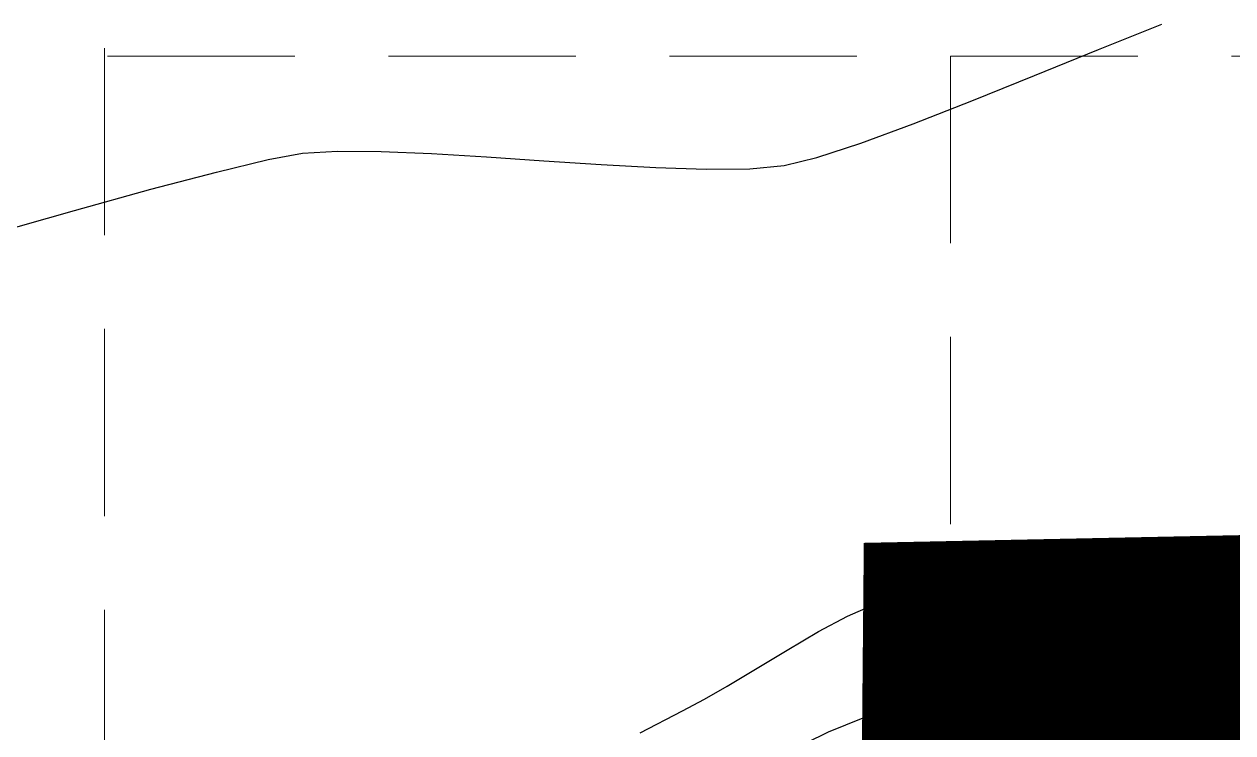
# Model space of a CAD drawing. Header units: inches. Extents: x 2547543 to 2548696, y 7125653 to 7126375.
# Drawn here: x 2547775.81 to 2547801.61, y 7125963.92 to 7125979.06 of the extents above; entities that cross this region are included whole.
import ezdxf

# ---------------------------------------------------------------- set-up
doc = ezdxf.new("R2010")
doc.units = ezdxf.units.IN
doc.header["$MEASUREMENT"] = 0
doc.linetypes.add('HIDDEN', pattern=[0.375, 0.25, -0.125])
for name, color, linetype in [('EROSION BLANKET', 84, 'Continuous'), ('GRID', 254, 'HIDDEN'), ('V-TOPO-MAJR-E', 6, 'Continuous'), ('V-TOPO-MINR-E', 14, 'Continuous')]:
    doc.layers.add(name, color=color, linetype=linetype)

msp = doc.modelspace()

# ---------------------------------------------------------------- linework, layer by layer
at = {"layer": 'EROSION BLANKET', "ltscale": 60, "const_width": 10}
msp.add_lwpolyline([(2547798.490799192, 7125941.568912889), (2547798.689095833, 7125963.076533443), (2547818.022886099, 7125963.47298637), (2547818.575709255, 7125942.011274741)], dxfattribs=at)
at = {"layer": 'GRID', "color": 252, "linetype": 'HIDDEN', "lineweight": 0, "ltscale": 16}
for p, q in [((2547777.52313214, 7126356.547205457), (2547777.52313214, 7125726.296813901)), ((2547795.583313599, 7126356.376313465), (2547795.583313599, 7125726.296813901)), ((2547561.583313602, 7125978.37631347), (2548677.583313586, 7125978.37631347))]:
    msp.add_line(p, q, dxfattribs=at)
at = {"layer": 'V-TOPO-MAJR-E', "color": 35, "extrusion": (0.1712915108711817, -0.9852203907265967, 0), "elevation": -6584230.10907573}
msp.add_lwpolyline([(3730762.447978271, 585), (3730764.450492218, 585)], dxfattribs=at)
at = {"layer": 'V-TOPO-MAJR-E', "color": 35, "extrusion": (0.1840281466682262, -0.9829209740532846, 0), "elevation": -6535394.137515661}
msp.add_lwpolyline([(3815662.925679817, 585), (3815664.822783852, 585)], dxfattribs=at)
at = {"layer": 'V-TOPO-MAJR-E', "color": 35, "extrusion": (0.1966240258708375, -0.9804789607382427, 0), "elevation": -6485900.671241801}
msp.add_lwpolyline([(3899197.248730433, 585.0000000000009), (3899198.966180965, 585.0000000000009)], dxfattribs=at)
at = {"layer": 'V-TOPO-MAJR-E', "color": 35, "extrusion": (0.2109499715665336, -0.9774968590722318, 0), "elevation": -6428150.718151686}
msp.add_lwpolyline([(3993684.1834106, 585), (3993685.646924128, 585)], dxfattribs=at)
at = {"layer": 'V-TOPO-MAJR-E', "color": 35, "elevation": 585}
for points in [[(2547794.429520188, 7125964.439343531), (2547795.534190822, 7125964.701572363)], [(2547793.723323802, 7125964.241149399), (2547794.429520188, 7125964.439343531)], [(2547792.02927215, 7125963.471772232), (2547792.976814047, 7125963.937899902)]]:
    msp.add_lwpolyline(points, dxfattribs=at)
at = {"layer": 'V-TOPO-MAJR-E', "color": 35, "extrusion": (0.3763556447926793, -0.9264752714631334, 0), "elevation": -5643153.1052152}
msp.add_lwpolyline([(5042363.942443356, 585), (5042364.748195845, 585)], dxfattribs=at)
at = {"layer": 'V-TOPO-MINR-E', "color": 35}
for points, elevation in [([(2547798.746469567, 7125978.513801364), (2547800.095857215, 7125979.056563597)], 587), ([(2547781.750884356, 7125976.298552722), (2547782.492875402, 7125976.344572091)], 587), ([(2547782.492875402, 7125976.344572091), (2547783.427217388, 7125976.33748246)], 587), ([(2547792.73270896, 7125976.206012985), (2547793.668143645, 7125976.513627048)], 587), ([(2547784.505627662, 7125976.291170606), (2547785.679823579, 7125976.219523315)], 587), ([(2547786.90152249, 7125976.136427365), (2547788.122441744, 7125976.055769538)], 587), ([(2547790.368810696, 7125975.957315375), (2547791.297695094, 7125975.967292601)], 587), ([(2547791.297695094, 7125975.967292601), (2547792.032669244, 7125976.035255074)], 587), ([(2547776.881711487, 7125975.079428419), (2547778.511524052, 7125975.528767258)], 587), ([(2547798.742755097, 7125967.42761096), (2547800.816301022, 7125967.733194852)], 586), ([(2547796.914090279, 7125967.148874796), (2547798.742755097, 7125967.42761096)], 586), ([(2547795.429498915, 7125966.912324613), (2547796.914090279, 7125967.148874796)], 586), ([(2547793.889305948, 7125966.627135194), (2547794.388173355, 7125966.733298662)], 586), ([(2547792.769979889, 7125966.081128333), (2547793.388546385, 7125966.412012609)], 586), ([(2547790.815797702, 7125964.910891683), (2547791.422769656, 7125965.278869239)], 586)]:
    msp.add_lwpolyline(points, dxfattribs=dict(at, elevation=elevation))
at = {"layer": 'V-TOPO-MINR-E', "color": 35, "extrusion": (0.3762210107055864, -0.9265299515415933, 0), "elevation": -5643897.107607611}
msp.add_lwpolyline([(5041553.210996265, 587.0000000000009), (5041554.687832823, 587.0000000000009)], dxfattribs=at)
at = {"layer": 'V-TOPO-MINR-E', "color": 35, "extrusion": (0.3737618577934127, -0.9275247024520785, 0), "elevation": -5657251.104011683}
msp.add_lwpolyline([(5026562.324474094, 587), (5026563.765309939, 587)], dxfattribs=at)
at = {"layer": 'V-TOPO-MINR-E', "color": 35, "extrusion": (-0.3650129048318226, 0.9310024593448908, 0), "elevation": 5704324.068825694}
msp.add_lwpolyline([(-4973076.751942452, 587.0000000000009), (-4973078.09846977, 587.0000000000009)], dxfattribs=at)
at = {"layer": 'V-TOPO-MINR-E', "color": 35, "extrusion": (-0.3471136717706638, 0.9378230637331799, 0), "elevation": 5798531.111037016}
msp.add_lwpolyline([(-4862903.53621507, 587.0000000000009), (-4862904.730429173, 587.0000000000009)], dxfattribs=at)
at = {"layer": 'V-TOPO-MINR-E', "color": 35, "extrusion": (-0.04290501355413676, -0.9990791559290582, 0), "elevation": -7228727.106900189}
msp.add_lwpolyline([(2239697.204608249, 587.0000000000005), (2239698.284012487, 587.0000000000005)], dxfattribs=at)
at = {"layer": 'V-TOPO-MINR-E', "color": 35, "extrusion": (0.2331201750948752, -0.9724479338060907, 0), "elevation": -6335701.638393232}
msp.add_lwpolyline([(4138792.061968905, 587.0000000000009), (4138793.196771774, 587.0000000000009)], dxfattribs=at)
at = {"layer": 'V-TOPO-MINR-E', "color": 35, "extrusion": (0.1827820676585235, -0.9831534548291406, 0), "elevation": -6540239.400583385}
msp.add_lwpolyline([(3807360.36637454, 587), (3807361.11246769, 587)], dxfattribs=at)
at = {"layer": 'V-TOPO-MINR-E', "color": 35, "extrusion": (-0.06785992965291436, -0.9976948581342403, 0), "elevation": -7282442.39040882}
msp.add_lwpolyline([(2058344.427422843, 587.0000000000009), (2058345.651944449, 587.0000000000009)], dxfattribs=at)
at = {"layer": 'V-TOPO-MINR-E', "color": 35, "extrusion": (-0.05481573280683429, -0.998496487443421, 0), "elevation": -7254920.934260001}
msp.add_lwpolyline([(2153341.89154719, 587), (2153343.065168695, 587)], dxfattribs=at)
at = {"layer": 'V-TOPO-MINR-E', "color": 35, "extrusion": (0.2369778154148426, -0.9715150616440329, 0), "elevation": -6319222.857131437}
msp.add_lwpolyline([(4163916.567208107, 587.0000000000009), (4163917.287773072, 587.0000000000009)], dxfattribs=at)
at = {"layer": 'V-TOPO-MINR-E', "color": 35, "extrusion": (0.2543909879240602, -0.967101455516959, 0), "elevation": -6243409.413290752}
msp.add_lwpolyline([(4276744.261515523, 587), (4276745.711518034, 587)], dxfattribs=at)
at = {"layer": 'V-TOPO-MINR-E', "color": 35, "extrusion": (-0.03173910471090235, -0.9994961877026597, 0), "elevation": -7203250.388294641}
msp.add_lwpolyline([(2320333.588561614, 587), (2320334.663615238, 587)], dxfattribs=at)
at = {"layer": 'V-TOPO-MINR-E', "color": 35, "extrusion": (0.2725549175144634, -0.9621402272739064, 0), "elevation": -6161778.164629324}
msp.add_lwpolyline([(4393536.321639796, 587), (4393538.177996831, 587)], dxfattribs=at)
at = {"layer": 'V-TOPO-MINR-E', "color": 35, "extrusion": (0.1414475166350986, -0.9899457561087697, 0), "elevation": -6693941.417297618}
msp.add_lwpolyline([(3530135.04498991, 586.0000000000009), (3530137.286763936, 586.0000000000009)], dxfattribs=at)
at = {"layer": 'V-TOPO-MINR-E', "color": 35, "extrusion": (0.1694354510838308, -0.9855412867637858, 0), "elevation": -6591247.732342088}
msp.add_lwpolyline([(3718347.947594752, 586), (3718349.004197427, 586)], dxfattribs=at)
at = {"layer": 'V-TOPO-MINR-E', "color": 35, "extrusion": (-0.3947117911240904, 0.918804985809074, 0), "elevation": 5541729.376257926}
msp.add_lwpolyline([(-5153628.23418342, 586.0000000000009), (-5153628.779195223, 586.0000000000009)], dxfattribs=at)
at = {"layer": 'V-TOPO-MINR-E', "color": 35, "extrusion": (-0.5047134396614097, 0.8632869417668431, 0), "elevation": 4865848.212830515}
msp.add_lwpolyline([(-5796046.297850466, 586.0000000000009), (-5796047.080368431, 586.0000000000009)], dxfattribs=at)
at = {"layer": 'V-TOPO-MINR-E', "color": 35, "extrusion": (0.5185227324355449, -0.8550638431997792, 0), "elevation": -4772067.487647751}
msp.add_lwpolyline([(5873499.313264955, 586.0000000000005), (5873500.098788394, 586.0000000000005)], dxfattribs=at)
at = {"layer": 'V-TOPO-MINR-E', "color": 35, "extrusion": (0.4986326868662241, -0.866813384523203, 0), "elevation": -4906469.982349308}
msp.add_lwpolyline([(5761697.654722821, 586), (5761698.210131092, 586)], dxfattribs=at)
at = {"layer": 'V-TOPO-MINR-E', "color": 35, "extrusion": (0.4648299038204027, -0.8854000002904424, 0), "elevation": -5125039.952890111}
msp.add_lwpolyline([(5568174.488600081, 586.0000000000009), (5568175.018209595, 586.0000000000009)], dxfattribs=at)
at = {"layer": 'V-TOPO-MINR-E', "color": 35, "extrusion": (0.4610482755208951, -0.8873750546635898, 0), "elevation": -5148748.914273437}
msp.add_lwpolyline([(5546257.743387025, 586.0000000000009), (5546258.763525623, 586.0000000000009)], dxfattribs=at)

doc.saveas('drawing.dxf')
